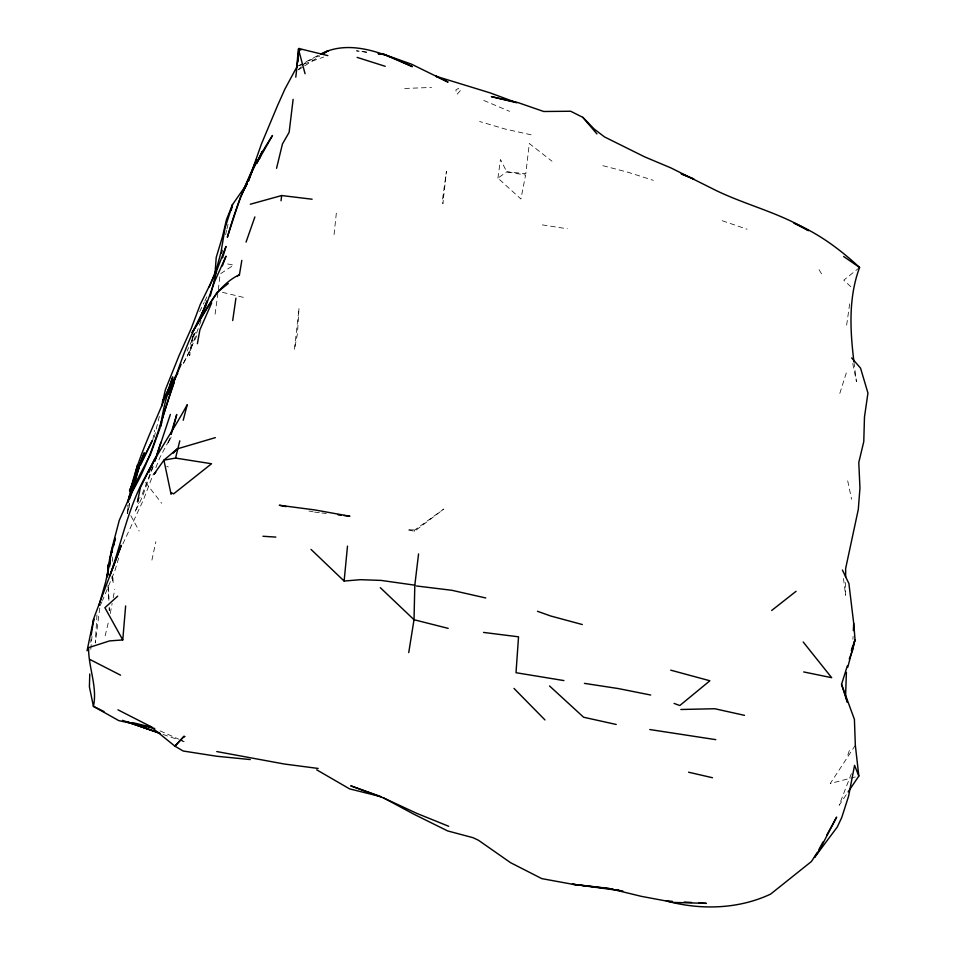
<?xml version="1.0" encoding="UTF-8"?>
<svg xmlns="http://www.w3.org/2000/svg" width="955" height="955" viewBox="0 0 955 955"><rect width="100%" height="100%" fill="white"/><g stroke="black" fill="none" stroke-linecap="round" stroke-linejoin="round"><path stroke-width="0.72" stroke-dasharray="4.78 3.58" d="M845.641 582.574L845.629 595.299L843.48 578.444M852.922 639.301L853.066 636.4M90.761 642.297L90.916 639.444M96.956 614.96L95.297 642.93L99.774 608.037M129.104 507.654L129.474 503.476M90.773 649.34L92.002 636.352M127.194 513.575L128.066 505.064M334.071 234.56L336.649 210.136M218.349 289.866L220.08 274.061L233.641 265.108L225.667 263.58M215.102 314.171L217.8 294.164M497.925 178.131L500.48 159.461L506.759 171.84L525.584 175.063L520.905 198.986L497.925 178.131L506.759 171.84L525.799 173.655L529.309 143.548L551.978 161.192M846.655 325.13L849.771 303.081M192.516 335.969L189.627 355.773L193.567 334.095M127.54 513.48L129.379 503.357M152.8 439.969L154.591 430.108M110.267 613.492L112.129 603.476M113.191 597.758L114.791 589.187M414.494 531.326L414.768 529.965L443.765 509.087L414.494 531.326L407.117 529.679L414.768 529.965M151.917 560.096L155.832 541.724M225.619 234.679L226.598 230.382M226.932 228.949L228.245 223.219M105.134 635.863L108.798 620.559M154.244 437.211L159.712 414.792M118.659 558.066L114.886 570.744L102.543 600.48M122.849 543.968L143.501 499.716L153.003 474.778M168.796 440.828L159.951 457.385L155.677 468.081M839.815 393.4L846.93 370.922M153.063 466.362L140.898 497.591M169.751 438.309L167.949 443.598L171.172 437.104M847.837 754.999L849.449 750.26M153.015 466.804L142.355 496.97L134.81 512.298L138.678 502.939M194.14 333.737L192.134 339.335L194.283 333.832M201.028 320.737L190.236 350.616L182.954 364.118M851.383 773.586L839.147 805.256L847.336 793.092M195.465 332.34L187.144 350.998M100.12 605.673L101.934 601.781M196.849 335.718L182.691 365.061M199.667 311.628L204.155 302.449M204.8 301.147L208.011 294.582M855.334 745.27L830.241 783.518L855.955 776.809M298.235 69.667L301.195 66.766M302.174 65.799L305.134 62.899L319.257 55.414M859.584 267.484L843.79 280.173L853.304 289.031M298.485 69.834L303.451 66.635M304.681 65.835L319.555 56.249M298.652 65.656L319.292 54.781M298.748 65.847L302.902 64.379M304.287 63.89L323.685 57.061M404.705 88.457L431.529 87.454M314.541 512.095L320.438 512.787M321.907 512.966L326.335 513.48M542.356 224.903L567.354 228.77M308.907 511.009L313.133 511.832M531.099 134.798L505.326 129.092L479.625 121.524M222.467 292.337L245.28 297.829M602.903 165.681L628.139 172.294L653.316 180.34M722.243 220.736L747.085 229.236M162.983 734.431L178.358 739.695M179.755 740.173L185.342 742.095L180.018 739.731M483.743 100.43L509.54 111.317M166.779 466.303L168.331 466.971M160.058 730.873L178.692 739.146M145.542 482.502L161.658 503.213M819.092 269.704L822.339 275.195M130.823 515.676L139.203 531.064M847.706 480.854L851.597 499.25M852.767 363.485L856.444 381.678L854.14 363.413M111.998 576.14L113.156 583.493L112.857 574.659M127.743 505.458L128.328 509.278M107.891 585.594L108.942 599.859M112.272 556.992L112.415 561.409M108.858 600.313L108.595 585.558M109.109 607.595L109.204 610.496M109.347 607.81L109.371 610.651M298.963 308.656L297.483 333.558L294.438 349.697L298.963 308.656M443.251 200.204L442.929 203.773L442.368 200.538L446.439 171.291L443.251 200.204M460.322 90.582L457.015 94.354L455.822 89.985L458.305 88.457L460.322 90.582M366.696 52.179L356.442 50.842L366.589 52.203"/><path stroke-width="1.43" d="M845.641 576.916L845.653 568.428L858.294 509.457L859.954 488.065L858.784 462.518L863.774 441.616L864.478 417.001L867.94 393.042L860.551 368.129L851.633 357.886M299.058 48.562L327.84 55.605M418.565 553.924L414.816 585.176L414.016 619.723L408.74 652.611M89.758 673.979L89.412 686.872L93.423 706.366L118.73 720.595L154.734 728.51M846.405 672.356L845.581 695.897L847.276 702.056M849.258 658.986L852.349 650.88L852.564 646.535M853.352 630.61L853.71 623.376L848.911 583.541L842.394 570.028M91.143 635.159L94.068 617.634L121.285 545.412L109.718 575.961C121.595 542.81 127.994 507.857 145.375 476.676C158.064 451.99 173.965 429.105 187.24 404.693L183.217 420.248M107.808 574.946L108.369 564.775L115.233 538.298L113.752 545.412M214.863 275.828L216.212 257.468L222.563 236.351L226.49 219.531L232.519 204.585L247.07 183.694M171.088 494.368L163.914 460.131L177.272 448.874L215.353 437.629M103.988 711.547L93.423 706.366C97.673 686.705 88.266 667.247 88.6 647.657L109.562 640.912L122.765 639.934L125.642 605.924M214.887 276.091L215.233 272.056L209.324 286.894M93.363 621.92L93.638 619.043L87.06 650.785M297.793 61.884L298.64 53.003M108.392 571.03L107.199 576.713L108.369 564.775L108.404 567.748M414.816 585.176L381.129 580.413L360.417 579.685L344.122 581.058L347.501 546.093M128.364 502.235C134.942 458.221 158.649 418.827 172.748 376.927L169.847 385.343M109.718 566.005L110.386 560.131L105.575 582.24L99.057 605.136M295.787 77.152L299.07 48.383L298.294 49.087L296.778 67.089L284.924 89.054L277.523 105.623L261.384 144.133L248.384 181.152L256.489 159.986L243.597 189.603M293.125 99.344L289.138 132.327L282.453 143.954L276.556 168.319M281.033 200.765L281.677 195.536L312.118 199.225M183.933 736.58L184.733 736.639L183.933 736.58L174.92 746.165L150.496 726.421L117.954 709.816M232.698 320.534L235.933 298.175M214.756 274.933L215.233 272.056L214.207 277.666M107.199 576.713L108.392 569.574M109.825 561.015L111.974 548.158L119.28 520.308L136.696 480.95L150.484 454.365L160.118 427.768M237.21 276.437L239.442 274.67L241.83 260.393M197.399 343.705L199.893 329.833L211.652 302.998M130.692 496.134L133.855 478.777L144.277 452.801L129.534 490.906L139.239 466.434L152.382 440.482L140.242 465.574M155.796 472.259L153.851 474.384L163.914 460.131L175.565 458.078L179.791 440.816M160.392 426.372C163.532 408.871 166.516 390.75 176.233 375.482L167.614 394.678L181.14 364.333M129.88 498.617L133.855 478.777L138.964 468.213M221.548 253.087L222.145 250.294M109.431 559.94L111.974 548.158L112.117 552.575M169.19 391.872L170.432 386.142L177.797 373.19M161.598 406.424L165.394 389.7L178.848 356.096L191.334 328.21L200.323 304.359L216.522 271.375L214.433 276.687L221.023 252.132L225.046 227.982L232.519 204.585L231.206 210.327M134.786 476.103L137.436 464.906M852.349 650.88L855.035 639.671L853.71 623.376M210.267 296.062L216.499 271.077L226.013 246.426L222.563 257.85M160.5 426.336L163.675 414.231C175.171 377.643 186.607 340.529 205.456 306.961L214.78 281.248L226.001 256.167L222.348 265.92M172.891 429.082L176.735 414.518L170.885 433.904M847.742 667.306L855.035 639.671L851.335 650.594M131.933 493.078L133.079 488.876M133.855 486.071L139.239 466.434L131.181 493.353C152.06 458.997 160.977 419.651 174.311 382.298M808.336 230.597L793.963 223.088C818.554 233.378 840.137 249.434 859.584 267.484C848.303 297.662 850.069 330.585 853.973 362.017M127.767 501.494L129.438 495.824M847.181 701.949L841.558 684.365L847.3 665.945M160.536 426.467L161.765 422.588M154.77 461.361L170.36 414.41M154.913 460.704L160.906 442.32M171.1 434.358L172.437 430.395M246.044 242.104L254.878 216.94M138.905 497.842L137.46 501.912L140.409 487.468L155.223 457.994L148.932 472.462M259.712 158.315L262.243 151.368L256.62 163.448L272.473 135.526C251.881 166.767 237.461 201.314 227.362 237.246L240.218 197.661L245.853 186.141M199.655 320.08L207.187 300.813L198.831 321.25M131.181 493.353L136.696 480.95M817.385 852.266L811.44 861.494L770.601 894.119C738.311 909.279 700.457 910.246 666.375 900.959M818.817 849.663L823.103 841.844M826.672 835.339L836.652 817.11L819.39 850.213L814.531 857.471L837.272 827.018L841.773 817.444L848.601 796.148L854.57 765.325L858.82 776.069L848.159 791.874M243.764 189.902L247.19 183.766M183.981 736.21L174.92 746.165L183.181 751.012L216.666 756.241L250.258 759.559M173.368 453.124L177.272 448.874M117.692 596.159L104.907 607.714L122.765 639.934M228.269 283.504L217.095 292.337L192.027 332.638C205.659 311.843 215.77 286.023 239.442 274.67M771.664 610.484L796.076 591.3M324.521 53.062L328.233 50.663L321.823 54.065M320.582 54.101C349.876 38.737 384.722 53.504 412.297 66.659L384.28 54.483L378.419 53.719M301.446 49.517L298.82 50.567L305.063 73.726M250.294 204.239L281.677 195.536M680.843 709.493L714.782 708.741L744.506 715.343M667.855 901.043L672.296 901.317M684.15 902.033L691.563 902.475M698.976 902.929L706.378 903.37L673.908 902.439L641.342 896.351L608.717 888.401L572.427 884.235L541.819 878.636L510.555 862.675L478.455 840.257L473.012 837.69L447.597 830.91L413.491 814.018L383.838 798.07L350.76 785.822L381.403 796.792L349.59 788.878L316.666 769.802M262.947 536.268L275.84 537.092M338.118 514.852L341.066 515.199M344.015 515.545L349.912 516.237L314.971 509.958L279.314 505.255L286.357 506.627M416.476 585.976L451.906 590.297L485.785 597.973M483.552 632.425L518.529 636.818L516.022 672.714L563.916 680.581M318.158 768.453L284.351 764.024L216.761 751.561M378.18 53.767L385.426 54.745L384.28 54.483L411.498 64.176L448.074 82.118L436.411 76.388L490.082 92.862L516.798 102.758L491.383 96.634L518.064 102.615L543.717 111.496L570.648 111.246L582.837 117.358L594.117 128.973L604.479 136.911L644.601 156.847L670.876 167.889L716.322 190.618C746.524 205.158 779.71 212.917 808.408 230.537M649.77 729.536L715.773 739.648M622.803 890.979L572.427 884.235L613.003 889.129M584.436 683.374L618.183 688.543L650.689 695.025M175.565 458.078L211.544 463.748L173.631 493.842L171.208 492.673M615.856 889.606L618.721 890.084M803.704 671.938L831.674 677.692L803.179 641.987M616.226 724.475L583.601 717.229L549.555 685.976M688.591 772.213L712.49 777.728M132.351 722.565L152.072 727.328L150.496 726.421M448.182 628.378L414.016 619.723L380.305 587.671M670.756 670.171L709.899 680.772L679.793 705.542L674.063 703.405M582.323 624.546L550.653 615.987L537.486 611.296M435.898 76.257L438.476 77.021L436.411 76.388M158.673 732.748L126.717 721.67L160.189 733.476M158.673 732.736L122.479 720.333M357.11 57.384L385.211 66.301M681.261 173.786L693.903 179.062L681.476 174.001M448.683 826.278L416.714 813.338L383.838 798.07M89.818 659.439L120.569 675.173M843.635 256.489L859.584 267.484M311.032 549.412L344.122 581.058M513.981 688.412L544.983 719.939M582.837 117.358L596.923 133.915M841.558 684.365L854.415 719.378L855.334 745.27L858.82 776.069M168.916 388.745L162.469 401.733L170.993 384.901L168.916 388.745"/></g></svg>
